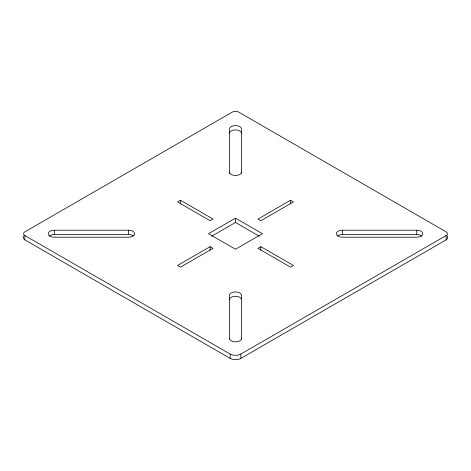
<?xml version="1.0" encoding="UTF-8"?>
<svg xmlns="http://www.w3.org/2000/svg" width="471" height="471" viewBox="0 0 471 471"><rect width="100%" height="100%" fill="white"/><g stroke="black" fill="none" stroke-linecap="round" stroke-linejoin="round"><path stroke-width="0.71" d="M180.434 200.246L177.549 201.912L210.16 220.74L213.045 219.068L180.434 200.246L180.434 203.843M235.5 218.144L208.553 233.698L235.5 249.253L262.441 233.698L235.5 218.144L235.5 222.465L211.691 236.212M210.16 246.663L177.549 265.491L180.434 267.157L213.045 248.329L210.16 246.663L210.16 250.266M290.56 200.246L257.949 219.068L260.834 220.74L293.445 201.912L290.56 200.246L290.56 203.843M260.834 246.663L257.949 248.329L290.56 267.157L293.445 265.491L260.834 246.663L260.834 250.266M24.881 235.553L230.154 354.068A7.56 4.363 0 0 0 240.846 354.068L446.119 235.553A4.533 2.62 0 0 0 446.119 231.85L238.709 112.098A4.533 2.62 0 0 0 232.291 112.098L24.881 231.85A4.533 2.62 0 0 0 24.881 235.553L24.881 239.874L230.154 358.39A7.56 4.363 0 0 0 240.846 358.39L446.119 239.874A4.533 2.62 0 0 0 447.238 237.225M54.283 230.213L128.589 230.213A6.046 3.491 0 0 1 134.635 233.704A6.046 3.491 0 0 1 128.589 237.196L54.283 237.196A6.046 3.491 0 0 1 48.236 233.704A6.046 3.491 0 0 1 54.283 230.213L54.283 234.529A6.046 3.491 0 0 0 49.119 236.207M342.417 230.213L416.723 230.213A6.046 3.491 0 0 1 422.77 233.704A6.046 3.491 0 0 1 416.723 237.196L342.417 237.196A6.046 3.491 0 0 1 336.371 233.704A6.046 3.491 0 0 1 342.417 230.213L342.417 234.529A6.046 3.491 0 0 0 337.495 235.989M54.283 234.529L128.589 234.529A6.046 3.491 0 0 1 133.505 235.989M342.417 234.529L416.723 234.529A6.046 3.491 0 0 1 421.886 236.207M235.5 222.465L259.309 236.212M447.45 235.859L447.45 236.942M446.119 235.553L446.119 239.874M416.723 230.213L416.723 234.529M241.546 173.416L241.546 129.078A6.046 3.491 0 0 0 235.5 125.586A6.046 3.491 0 0 0 229.454 129.078L229.454 173.416M241.546 339.014L241.546 295.429A6.046 3.491 0 0 0 235.5 291.938A6.046 3.491 0 0 0 229.454 295.429L229.454 339.014M240.846 354.068L240.846 358.39M230.154 354.068L230.154 358.39M128.589 230.213L128.589 234.529M23.55 235.859L23.55 236.942M24.881 239.874A4.533 2.62 0 0 1 23.762 237.225M229.454 133.399A6.046 3.491 0 0 1 235.5 129.902A6.046 3.491 0 0 1 241.546 133.399M241.546 171.974A6.046 3.491 0 0 1 235.5 175.465A6.046 3.491 0 0 1 229.454 171.974M229.454 299.75A6.046 3.491 0 0 1 235.5 296.259A6.046 3.491 0 0 1 241.546 299.75M241.546 338.331A6.046 3.491 0 0 1 235.5 341.822A6.046 3.491 0 0 1 229.454 338.331"/></g></svg>
